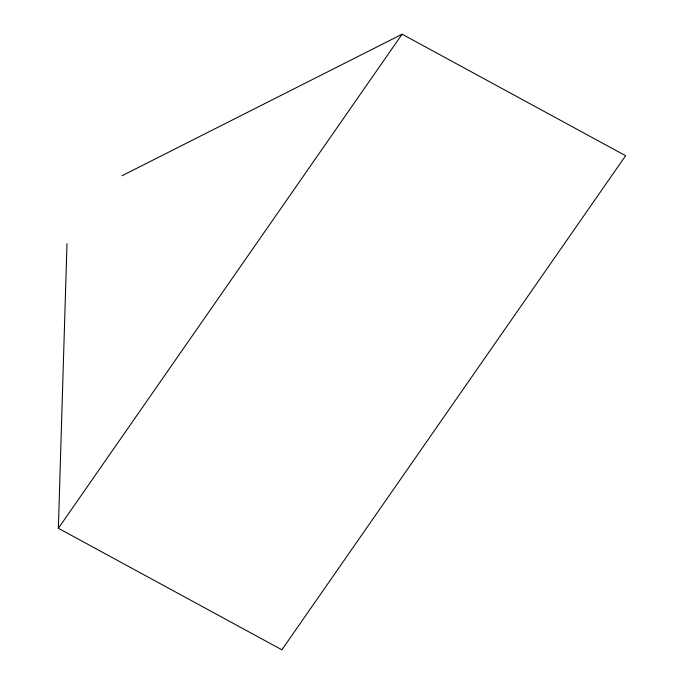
<?xml version="1.0" encoding="UTF-8"?>
<svg xmlns="http://www.w3.org/2000/svg" width="684" height="684" viewBox="0 0 684 684"><rect width="100%" height="100%" fill="white"/><g stroke="black" fill="none" stroke-linecap="round" stroke-linejoin="round"><path stroke-width="1.03" d="M122.026 175.745L402.115 34.2L625.629 155.713L281.885 649.8L58.371 528.287L66.989 243.632M58.371 528.287L402.115 34.2"/></g></svg>
